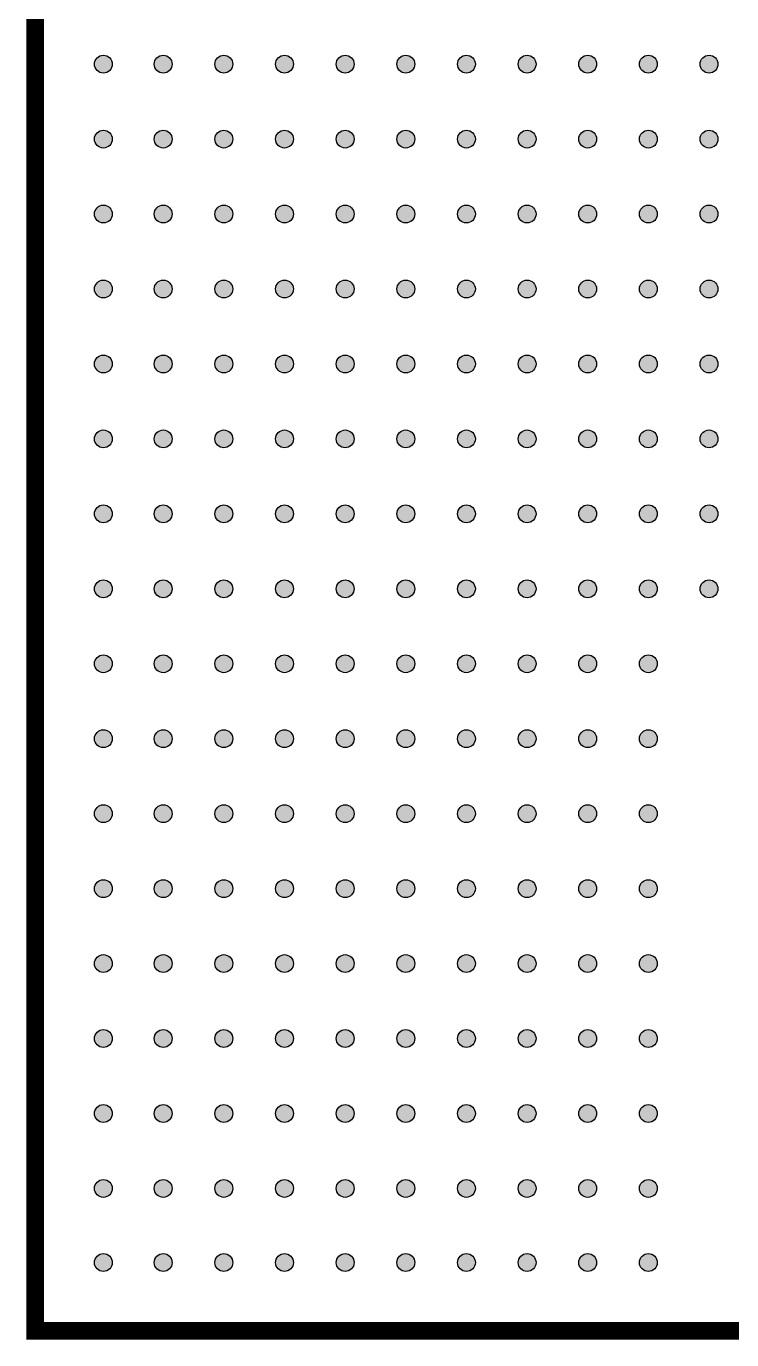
# Model space of a CAD drawing. Extents: x -754 to 779, y -779 to 754.
# Drawn here: x -754 to -358, y -754 to -18 of the extents above; entities that cross this region are included whole.
import ezdxf

# ---------------------------------------------------------------- set-up
doc = ezdxf.new("R2010")
doc.units = 0
doc.header["$MEASUREMENT"] = 0
doc.layers.add('PART_PADS_SMD_TOP', color=20, linetype='CONTINUOUS')
doc.layers.add('SILKSCREEN_OUTLINES_TOP', color=104, linetype='CONTINUOUS')

msp = doc.modelspace()

# ---------------------------------------------------------------- hatches: boundary and pattern name
at = {"layer": 'PART_PADS_SMD_TOP'}
h = msp.add_hatch(color=256, dxfattribs=at)
edge = h.paths.add_edge_path()
edge.add_arc((-710.75, -39.22), 5, 0, 360)
h = msp.add_hatch(color=256, dxfattribs=at)
edge = h.paths.add_edge_path()
edge.add_arc((-677.22, -39.22), 5, 0, 360)
h = msp.add_hatch(color=256, dxfattribs=at)
edge = h.paths.add_edge_path()
edge.add_arc((-643.22, -39.22), 5, 0, 360)
h = msp.add_hatch(color=256, dxfattribs=at)
edge = h.paths.add_edge_path()
edge.add_arc((-609.22, -39.22), 5, 0, 360)
h = msp.add_hatch(color=256, dxfattribs=at)
edge = h.paths.add_edge_path()
edge.add_arc((-575.22, -39.22), 5, 0, 360)
h = msp.add_hatch(color=256, dxfattribs=at)
edge = h.paths.add_edge_path()
edge.add_arc((-541.22, -39.22), 5, 0, 360)
h = msp.add_hatch(color=256, dxfattribs=at)
edge = h.paths.add_edge_path()
edge.add_arc((-507.22, -39.22), 5, 0, 360)
h = msp.add_hatch(color=256, dxfattribs=at)
edge = h.paths.add_edge_path()
edge.add_arc((-473.22, -39.22), 5, 0, 360)
h = msp.add_hatch(color=256, dxfattribs=at)
edge = h.paths.add_edge_path()
edge.add_arc((-439.22, -39.22), 5, 0, 360)
h = msp.add_hatch(color=256, dxfattribs=at)
edge = h.paths.add_edge_path()
edge.add_arc((-405.22, -39.22), 5, 0, 360)
h = msp.add_hatch(color=256, dxfattribs=at)
edge = h.paths.add_edge_path()
edge.add_arc((-371.22, -39.22), 5, 0, 360)
h = msp.add_hatch(color=256, dxfattribs=at)
edge = h.paths.add_edge_path()
edge.add_arc((-710.75, -81.22), 5, 0, 360)
h = msp.add_hatch(color=256, dxfattribs=at)
edge = h.paths.add_edge_path()
edge.add_arc((-677.22, -81.22), 5, 0, 360)
h = msp.add_hatch(color=256, dxfattribs=at)
edge = h.paths.add_edge_path()
edge.add_arc((-643.22, -81.22), 5, 0, 360)
h = msp.add_hatch(color=256, dxfattribs=at)
edge = h.paths.add_edge_path()
edge.add_arc((-609.22, -81.22), 5, 0, 360)
h = msp.add_hatch(color=256, dxfattribs=at)
edge = h.paths.add_edge_path()
edge.add_arc((-575.22, -81.22), 5, 0, 360)
h = msp.add_hatch(color=256, dxfattribs=at)
edge = h.paths.add_edge_path()
edge.add_arc((-541.22, -81.22), 5, 0, 360)
h = msp.add_hatch(color=256, dxfattribs=at)
edge = h.paths.add_edge_path()
edge.add_arc((-507.22, -81.22), 5, 0, 360)
h = msp.add_hatch(color=256, dxfattribs=at)
edge = h.paths.add_edge_path()
edge.add_arc((-473.22, -81.22), 5, 0, 360)
h = msp.add_hatch(color=256, dxfattribs=at)
edge = h.paths.add_edge_path()
edge.add_arc((-439.22, -81.22), 5, 0, 360)
h = msp.add_hatch(color=256, dxfattribs=at)
edge = h.paths.add_edge_path()
edge.add_arc((-405.22, -81.22), 5, 0, 360)
h = msp.add_hatch(color=256, dxfattribs=at)
edge = h.paths.add_edge_path()
edge.add_arc((-371.22, -81.22), 5, 0, 360)
h = msp.add_hatch(color=256, dxfattribs=at)
edge = h.paths.add_edge_path()
edge.add_arc((-710.75, -123.22), 5, 0, 360)
h = msp.add_hatch(color=256, dxfattribs=at)
edge = h.paths.add_edge_path()
edge.add_arc((-677.22, -123.22), 5, 0, 360)
h = msp.add_hatch(color=256, dxfattribs=at)
edge = h.paths.add_edge_path()
edge.add_arc((-643.22, -123.22), 5, 0, 360)
h = msp.add_hatch(color=256, dxfattribs=at)
edge = h.paths.add_edge_path()
edge.add_arc((-609.22, -123.22), 5, 0, 360)
h = msp.add_hatch(color=256, dxfattribs=at)
edge = h.paths.add_edge_path()
edge.add_arc((-575.22, -123.22), 5, 0, 360)
h = msp.add_hatch(color=256, dxfattribs=at)
edge = h.paths.add_edge_path()
edge.add_arc((-541.22, -123.22), 5, 0, 360)
h = msp.add_hatch(color=256, dxfattribs=at)
edge = h.paths.add_edge_path()
edge.add_arc((-507.22, -123.22), 5, 0, 360)
h = msp.add_hatch(color=256, dxfattribs=at)
edge = h.paths.add_edge_path()
edge.add_arc((-473.22, -123.22), 5, 0, 360)
h = msp.add_hatch(color=256, dxfattribs=at)
edge = h.paths.add_edge_path()
edge.add_arc((-439.22, -123.22), 5, 0, 360)
h = msp.add_hatch(color=256, dxfattribs=at)
edge = h.paths.add_edge_path()
edge.add_arc((-405.22, -123.22), 5, 0, 360)
h = msp.add_hatch(color=256, dxfattribs=at)
edge = h.paths.add_edge_path()
edge.add_arc((-371.22, -123.22), 5, 0, 360)
h = msp.add_hatch(color=256, dxfattribs=at)
edge = h.paths.add_edge_path()
edge.add_arc((-710.75, -165.22), 5, 0, 360)
h = msp.add_hatch(color=256, dxfattribs=at)
edge = h.paths.add_edge_path()
edge.add_arc((-677.22, -165.22), 5, 0, 360)
h = msp.add_hatch(color=256, dxfattribs=at)
edge = h.paths.add_edge_path()
edge.add_arc((-643.22, -165.22), 5, 0, 360)
h = msp.add_hatch(color=256, dxfattribs=at)
edge = h.paths.add_edge_path()
edge.add_arc((-609.22, -165.22), 5, 0, 360)
h = msp.add_hatch(color=256, dxfattribs=at)
edge = h.paths.add_edge_path()
edge.add_arc((-575.22, -165.22), 5, 0, 360)
h = msp.add_hatch(color=256, dxfattribs=at)
edge = h.paths.add_edge_path()
edge.add_arc((-541.22, -165.22), 5, 0, 360)
h = msp.add_hatch(color=256, dxfattribs=at)
edge = h.paths.add_edge_path()
edge.add_arc((-507.22, -165.22), 5, 0, 360)
h = msp.add_hatch(color=256, dxfattribs=at)
edge = h.paths.add_edge_path()
edge.add_arc((-473.22, -165.22), 5, 0, 360)
h = msp.add_hatch(color=256, dxfattribs=at)
edge = h.paths.add_edge_path()
edge.add_arc((-439.22, -165.22), 5, 0, 360)
h = msp.add_hatch(color=256, dxfattribs=at)
edge = h.paths.add_edge_path()
edge.add_arc((-405.22, -165.22), 5, 0, 360)
h = msp.add_hatch(color=256, dxfattribs=at)
edge = h.paths.add_edge_path()
edge.add_arc((-371.22, -165.22), 5, 0, 360)
h = msp.add_hatch(color=256, dxfattribs=at)
edge = h.paths.add_edge_path()
edge.add_arc((-710.75, -207.22), 5, 0, 360)
h = msp.add_hatch(color=256, dxfattribs=at)
edge = h.paths.add_edge_path()
edge.add_arc((-677.22, -207.22), 5, 0, 360)
h = msp.add_hatch(color=256, dxfattribs=at)
edge = h.paths.add_edge_path()
edge.add_arc((-643.22, -207.22), 5, 0, 360)
h = msp.add_hatch(color=256, dxfattribs=at)
edge = h.paths.add_edge_path()
edge.add_arc((-609.22, -207.22), 5, 0, 360)
h = msp.add_hatch(color=256, dxfattribs=at)
edge = h.paths.add_edge_path()
edge.add_arc((-575.22, -207.22), 5, 0, 360)
h = msp.add_hatch(color=256, dxfattribs=at)
edge = h.paths.add_edge_path()
edge.add_arc((-541.22, -207.22), 5, 0, 360)
h = msp.add_hatch(color=256, dxfattribs=at)
edge = h.paths.add_edge_path()
edge.add_arc((-507.22, -207.22), 5, 0, 360)
h = msp.add_hatch(color=256, dxfattribs=at)
edge = h.paths.add_edge_path()
edge.add_arc((-473.22, -207.22), 5, 0, 360)
h = msp.add_hatch(color=256, dxfattribs=at)
edge = h.paths.add_edge_path()
edge.add_arc((-439.22, -207.22), 5, 0, 360)
h = msp.add_hatch(color=256, dxfattribs=at)
edge = h.paths.add_edge_path()
edge.add_arc((-405.22, -207.22), 5, 0, 360)
h = msp.add_hatch(color=256, dxfattribs=at)
edge = h.paths.add_edge_path()
edge.add_arc((-371.22, -207.22), 5, 0, 360)
h = msp.add_hatch(color=256, dxfattribs=at)
edge = h.paths.add_edge_path()
edge.add_arc((-710.75, -249.22), 5, 0, 360)
h = msp.add_hatch(color=256, dxfattribs=at)
edge = h.paths.add_edge_path()
edge.add_arc((-677.22, -249.22), 5, 0, 360)
h = msp.add_hatch(color=256, dxfattribs=at)
edge = h.paths.add_edge_path()
edge.add_arc((-643.22, -249.22), 5, 0, 360)
h = msp.add_hatch(color=256, dxfattribs=at)
edge = h.paths.add_edge_path()
edge.add_arc((-609.22, -249.22), 5, 0, 360)
h = msp.add_hatch(color=256, dxfattribs=at)
edge = h.paths.add_edge_path()
edge.add_arc((-575.22, -249.22), 5, 0, 360)
h = msp.add_hatch(color=256, dxfattribs=at)
edge = h.paths.add_edge_path()
edge.add_arc((-541.22, -249.22), 5, 0, 360)
h = msp.add_hatch(color=256, dxfattribs=at)
edge = h.paths.add_edge_path()
edge.add_arc((-507.22, -249.22), 5, 0, 360)
h = msp.add_hatch(color=256, dxfattribs=at)
edge = h.paths.add_edge_path()
edge.add_arc((-473.22, -249.22), 5, 0, 360)
h = msp.add_hatch(color=256, dxfattribs=at)
edge = h.paths.add_edge_path()
edge.add_arc((-439.22, -249.22), 5, 0, 360)
h = msp.add_hatch(color=256, dxfattribs=at)
edge = h.paths.add_edge_path()
edge.add_arc((-405.22, -249.22), 5, 0, 360)
h = msp.add_hatch(color=256, dxfattribs=at)
edge = h.paths.add_edge_path()
edge.add_arc((-371.22, -249.22), 5, 0, 360)
h = msp.add_hatch(color=256, dxfattribs=at)
edge = h.paths.add_edge_path()
edge.add_arc((-710.75, -291.22), 5, 0, 360)
h = msp.add_hatch(color=256, dxfattribs=at)
edge = h.paths.add_edge_path()
edge.add_arc((-677.22, -291.22), 5, 0, 360)
h = msp.add_hatch(color=256, dxfattribs=at)
edge = h.paths.add_edge_path()
edge.add_arc((-643.22, -291.22), 5, 0, 360)
h = msp.add_hatch(color=256, dxfattribs=at)
edge = h.paths.add_edge_path()
edge.add_arc((-609.22, -291.22), 5, 0, 360)
h = msp.add_hatch(color=256, dxfattribs=at)
edge = h.paths.add_edge_path()
edge.add_arc((-575.22, -291.22), 5, 0, 360)
h = msp.add_hatch(color=256, dxfattribs=at)
edge = h.paths.add_edge_path()
edge.add_arc((-541.22, -291.22), 5, 0, 360)
h = msp.add_hatch(color=256, dxfattribs=at)
edge = h.paths.add_edge_path()
edge.add_arc((-507.22, -291.22), 5, 0, 360)
h = msp.add_hatch(color=256, dxfattribs=at)
edge = h.paths.add_edge_path()
edge.add_arc((-473.22, -291.22), 5, 0, 360)
h = msp.add_hatch(color=256, dxfattribs=at)
edge = h.paths.add_edge_path()
edge.add_arc((-439.22, -291.22), 5, 0, 360)
h = msp.add_hatch(color=256, dxfattribs=at)
edge = h.paths.add_edge_path()
edge.add_arc((-405.22, -291.22), 5, 0, 360)
h = msp.add_hatch(color=256, dxfattribs=at)
edge = h.paths.add_edge_path()
edge.add_arc((-371.22, -291.22), 5, 0, 360)
h = msp.add_hatch(color=256, dxfattribs=at)
edge = h.paths.add_edge_path()
edge.add_arc((-710.75, -333.22), 5, 0, 360)
h = msp.add_hatch(color=256, dxfattribs=at)
edge = h.paths.add_edge_path()
edge.add_arc((-677.22, -333.22), 5, 0, 360)
h = msp.add_hatch(color=256, dxfattribs=at)
edge = h.paths.add_edge_path()
edge.add_arc((-643.22, -333.22), 5, 0, 360)
h = msp.add_hatch(color=256, dxfattribs=at)
edge = h.paths.add_edge_path()
edge.add_arc((-609.22, -333.22), 5, 0, 360)
h = msp.add_hatch(color=256, dxfattribs=at)
edge = h.paths.add_edge_path()
edge.add_arc((-575.22, -333.22), 5, 0, 360)
h = msp.add_hatch(color=256, dxfattribs=at)
edge = h.paths.add_edge_path()
edge.add_arc((-541.22, -333.22), 5, 0, 360)
h = msp.add_hatch(color=256, dxfattribs=at)
edge = h.paths.add_edge_path()
edge.add_arc((-507.22, -333.22), 5, 0, 360)
h = msp.add_hatch(color=256, dxfattribs=at)
edge = h.paths.add_edge_path()
edge.add_arc((-473.22, -333.22), 5, 0, 360)
h = msp.add_hatch(color=256, dxfattribs=at)
edge = h.paths.add_edge_path()
edge.add_arc((-439.22, -333.22), 5, 0, 360)
h = msp.add_hatch(color=256, dxfattribs=at)
edge = h.paths.add_edge_path()
edge.add_arc((-405.22, -333.22), 5, 0, 360)
h = msp.add_hatch(color=256, dxfattribs=at)
edge = h.paths.add_edge_path()
edge.add_arc((-371.22, -333.22), 5, 0, 360)
h = msp.add_hatch(color=256, dxfattribs=at)
edge = h.paths.add_edge_path()
edge.add_arc((-710.75, -375.22), 5, 0, 360)
h = msp.add_hatch(color=256, dxfattribs=at)
edge = h.paths.add_edge_path()
edge.add_arc((-677.22, -375.22), 5, 0, 360)
h = msp.add_hatch(color=256, dxfattribs=at)
edge = h.paths.add_edge_path()
edge.add_arc((-643.22, -375.22), 5, 0, 360)
h = msp.add_hatch(color=256, dxfattribs=at)
edge = h.paths.add_edge_path()
edge.add_arc((-609.22, -375.22), 5, 0, 360)
h = msp.add_hatch(color=256, dxfattribs=at)
edge = h.paths.add_edge_path()
edge.add_arc((-575.22, -375.22), 5, 0, 360)
h = msp.add_hatch(color=256, dxfattribs=at)
edge = h.paths.add_edge_path()
edge.add_arc((-541.22, -375.22), 5, 0, 360)
h = msp.add_hatch(color=256, dxfattribs=at)
edge = h.paths.add_edge_path()
edge.add_arc((-507.22, -375.22), 5, 0, 360)
h = msp.add_hatch(color=256, dxfattribs=at)
edge = h.paths.add_edge_path()
edge.add_arc((-473.22, -375.22), 5, 0, 360)
h = msp.add_hatch(color=256, dxfattribs=at)
edge = h.paths.add_edge_path()
edge.add_arc((-439.22, -375.22), 5, 0, 360)
h = msp.add_hatch(color=256, dxfattribs=at)
edge = h.paths.add_edge_path()
edge.add_arc((-405.22, -375.22), 5, 0, 360)
h = msp.add_hatch(color=256, dxfattribs=at)
edge = h.paths.add_edge_path()
edge.add_arc((-710.75, -417.22), 5, 0, 360)
h = msp.add_hatch(color=256, dxfattribs=at)
edge = h.paths.add_edge_path()
edge.add_arc((-677.22, -417.22), 5, 0, 360)
h = msp.add_hatch(color=256, dxfattribs=at)
edge = h.paths.add_edge_path()
edge.add_arc((-643.22, -417.22), 5, 0, 360)
h = msp.add_hatch(color=256, dxfattribs=at)
edge = h.paths.add_edge_path()
edge.add_arc((-609.22, -417.22), 5, 0, 360)
h = msp.add_hatch(color=256, dxfattribs=at)
edge = h.paths.add_edge_path()
edge.add_arc((-575.22, -417.22), 5, 0, 360)
h = msp.add_hatch(color=256, dxfattribs=at)
edge = h.paths.add_edge_path()
edge.add_arc((-541.22, -417.22), 5, 0, 360)
h = msp.add_hatch(color=256, dxfattribs=at)
edge = h.paths.add_edge_path()
edge.add_arc((-507.22, -417.22), 5, 0, 360)
h = msp.add_hatch(color=256, dxfattribs=at)
edge = h.paths.add_edge_path()
edge.add_arc((-473.22, -417.22), 5, 0, 360)
h = msp.add_hatch(color=256, dxfattribs=at)
edge = h.paths.add_edge_path()
edge.add_arc((-439.22, -417.22), 5, 0, 360)
h = msp.add_hatch(color=256, dxfattribs=at)
edge = h.paths.add_edge_path()
edge.add_arc((-405.22, -417.22), 5, 0, 360)
h = msp.add_hatch(color=256, dxfattribs=at)
edge = h.paths.add_edge_path()
edge.add_arc((-710.75, -459.22), 5, 0, 360)
h = msp.add_hatch(color=256, dxfattribs=at)
edge = h.paths.add_edge_path()
edge.add_arc((-677.22, -459.22), 5, 0, 360)
h = msp.add_hatch(color=256, dxfattribs=at)
edge = h.paths.add_edge_path()
edge.add_arc((-643.22, -459.22), 5, 0, 360)
h = msp.add_hatch(color=256, dxfattribs=at)
edge = h.paths.add_edge_path()
edge.add_arc((-609.22, -459.22), 5, 0, 360)
h = msp.add_hatch(color=256, dxfattribs=at)
edge = h.paths.add_edge_path()
edge.add_arc((-575.22, -459.22), 5, 0, 360)
h = msp.add_hatch(color=256, dxfattribs=at)
edge = h.paths.add_edge_path()
edge.add_arc((-541.22, -459.22), 5, 0, 360)
h = msp.add_hatch(color=256, dxfattribs=at)
edge = h.paths.add_edge_path()
edge.add_arc((-507.22, -459.22), 5, 0, 360)
h = msp.add_hatch(color=256, dxfattribs=at)
edge = h.paths.add_edge_path()
edge.add_arc((-473.22, -459.22), 5, 0, 360)
h = msp.add_hatch(color=256, dxfattribs=at)
edge = h.paths.add_edge_path()
edge.add_arc((-439.22, -459.22), 5, 0, 360)
h = msp.add_hatch(color=256, dxfattribs=at)
edge = h.paths.add_edge_path()
edge.add_arc((-405.22, -459.22), 5, 0, 360)
h = msp.add_hatch(color=256, dxfattribs=at)
edge = h.paths.add_edge_path()
edge.add_arc((-710.75, -501.22), 5, 0, 360)
h = msp.add_hatch(color=256, dxfattribs=at)
edge = h.paths.add_edge_path()
edge.add_arc((-677.22, -501.22), 5, 0, 360)
h = msp.add_hatch(color=256, dxfattribs=at)
edge = h.paths.add_edge_path()
edge.add_arc((-643.22, -501.22), 5, 0, 360)
h = msp.add_hatch(color=256, dxfattribs=at)
edge = h.paths.add_edge_path()
edge.add_arc((-609.22, -501.22), 5, 0, 360)
h = msp.add_hatch(color=256, dxfattribs=at)
edge = h.paths.add_edge_path()
edge.add_arc((-575.22, -501.22), 5, 0, 360)
h = msp.add_hatch(color=256, dxfattribs=at)
edge = h.paths.add_edge_path()
edge.add_arc((-541.22, -501.22), 5, 0, 360)
h = msp.add_hatch(color=256, dxfattribs=at)
edge = h.paths.add_edge_path()
edge.add_arc((-507.22, -501.22), 5, 0, 360)
h = msp.add_hatch(color=256, dxfattribs=at)
edge = h.paths.add_edge_path()
edge.add_arc((-473.22, -501.22), 5, 0, 360)
h = msp.add_hatch(color=256, dxfattribs=at)
edge = h.paths.add_edge_path()
edge.add_arc((-439.22, -501.22), 5, 0, 360)
h = msp.add_hatch(color=256, dxfattribs=at)
edge = h.paths.add_edge_path()
edge.add_arc((-405.22, -501.22), 5, 0, 360)
h = msp.add_hatch(color=256, dxfattribs=at)
edge = h.paths.add_edge_path()
edge.add_arc((-710.75, -543.22), 5, 0, 360)
h = msp.add_hatch(color=256, dxfattribs=at)
edge = h.paths.add_edge_path()
edge.add_arc((-677.22, -543.22), 5, 0, 360)
h = msp.add_hatch(color=256, dxfattribs=at)
edge = h.paths.add_edge_path()
edge.add_arc((-643.22, -543.22), 5, 0, 360)
h = msp.add_hatch(color=256, dxfattribs=at)
edge = h.paths.add_edge_path()
edge.add_arc((-609.22, -543.22), 5, 0, 360)
h = msp.add_hatch(color=256, dxfattribs=at)
edge = h.paths.add_edge_path()
edge.add_arc((-575.22, -543.22), 5, 0, 360)
h = msp.add_hatch(color=256, dxfattribs=at)
edge = h.paths.add_edge_path()
edge.add_arc((-541.22, -543.22), 5, 0, 360)
h = msp.add_hatch(color=256, dxfattribs=at)
edge = h.paths.add_edge_path()
edge.add_arc((-507.22, -543.22), 5, 0, 360)
h = msp.add_hatch(color=256, dxfattribs=at)
edge = h.paths.add_edge_path()
edge.add_arc((-473.22, -543.22), 5, 0, 360)
h = msp.add_hatch(color=256, dxfattribs=at)
edge = h.paths.add_edge_path()
edge.add_arc((-439.22, -543.22), 5, 0, 360)
h = msp.add_hatch(color=256, dxfattribs=at)
edge = h.paths.add_edge_path()
edge.add_arc((-405.22, -543.22), 5, 0, 360)
h = msp.add_hatch(color=256, dxfattribs=at)
edge = h.paths.add_edge_path()
edge.add_arc((-710.75, -585.22), 5, 0, 360)
h = msp.add_hatch(color=256, dxfattribs=at)
edge = h.paths.add_edge_path()
edge.add_arc((-677.22, -585.22), 5, 0, 360)
h = msp.add_hatch(color=256, dxfattribs=at)
edge = h.paths.add_edge_path()
edge.add_arc((-643.22, -585.22), 5, 0, 360)
h = msp.add_hatch(color=256, dxfattribs=at)
edge = h.paths.add_edge_path()
edge.add_arc((-609.22, -585.22), 5, 0, 360)
h = msp.add_hatch(color=256, dxfattribs=at)
edge = h.paths.add_edge_path()
edge.add_arc((-575.22, -585.22), 5, 0, 360)
h = msp.add_hatch(color=256, dxfattribs=at)
edge = h.paths.add_edge_path()
edge.add_arc((-541.22, -585.22), 5, 0, 360)
h = msp.add_hatch(color=256, dxfattribs=at)
edge = h.paths.add_edge_path()
edge.add_arc((-507.22, -585.22), 5, 0, 360)
h = msp.add_hatch(color=256, dxfattribs=at)
edge = h.paths.add_edge_path()
edge.add_arc((-473.22, -585.22), 5, 0, 360)
h = msp.add_hatch(color=256, dxfattribs=at)
edge = h.paths.add_edge_path()
edge.add_arc((-439.22, -585.22), 5, 0, 360)
h = msp.add_hatch(color=256, dxfattribs=at)
edge = h.paths.add_edge_path()
edge.add_arc((-405.22, -585.22), 5, 0, 360)
h = msp.add_hatch(color=256, dxfattribs=at)
edge = h.paths.add_edge_path()
edge.add_arc((-710.75, -627.22), 5, 0, 360)
h = msp.add_hatch(color=256, dxfattribs=at)
edge = h.paths.add_edge_path()
edge.add_arc((-677.22, -627.22), 5, 0, 360)
h = msp.add_hatch(color=256, dxfattribs=at)
edge = h.paths.add_edge_path()
edge.add_arc((-643.22, -627.22), 5, 0, 360)
h = msp.add_hatch(color=256, dxfattribs=at)
edge = h.paths.add_edge_path()
edge.add_arc((-609.22, -627.22), 5, 0, 360)
h = msp.add_hatch(color=256, dxfattribs=at)
edge = h.paths.add_edge_path()
edge.add_arc((-575.22, -627.22), 5, 0, 360)
h = msp.add_hatch(color=256, dxfattribs=at)
edge = h.paths.add_edge_path()
edge.add_arc((-541.22, -627.22), 5, 0, 360)
h = msp.add_hatch(color=256, dxfattribs=at)
edge = h.paths.add_edge_path()
edge.add_arc((-507.22, -627.22), 5, 0, 360)
h = msp.add_hatch(color=256, dxfattribs=at)
edge = h.paths.add_edge_path()
edge.add_arc((-473.22, -627.22), 5, 0, 360)
h = msp.add_hatch(color=256, dxfattribs=at)
edge = h.paths.add_edge_path()
edge.add_arc((-439.22, -627.22), 5, 0, 360)
h = msp.add_hatch(color=256, dxfattribs=at)
edge = h.paths.add_edge_path()
edge.add_arc((-405.22, -627.22), 5, 0, 360)
h = msp.add_hatch(color=256, dxfattribs=at)
edge = h.paths.add_edge_path()
edge.add_arc((-710.75, -669.22), 5, 0, 360)
h = msp.add_hatch(color=256, dxfattribs=at)
edge = h.paths.add_edge_path()
edge.add_arc((-677.22, -669.22), 5, 0, 360)
h = msp.add_hatch(color=256, dxfattribs=at)
edge = h.paths.add_edge_path()
edge.add_arc((-643.22, -669.22), 5, 0, 360)
h = msp.add_hatch(color=256, dxfattribs=at)
edge = h.paths.add_edge_path()
edge.add_arc((-609.22, -669.22), 5, 0, 360)
h = msp.add_hatch(color=256, dxfattribs=at)
edge = h.paths.add_edge_path()
edge.add_arc((-575.22, -669.22), 5, 0, 360)
h = msp.add_hatch(color=256, dxfattribs=at)
edge = h.paths.add_edge_path()
edge.add_arc((-541.22, -669.22), 5, 0, 360)
h = msp.add_hatch(color=256, dxfattribs=at)
edge = h.paths.add_edge_path()
edge.add_arc((-507.22, -669.22), 5, 0, 360)
h = msp.add_hatch(color=256, dxfattribs=at)
edge = h.paths.add_edge_path()
edge.add_arc((-473.22, -669.22), 5, 0, 360)
h = msp.add_hatch(color=256, dxfattribs=at)
edge = h.paths.add_edge_path()
edge.add_arc((-439.22, -669.22), 5, 0, 360)
h = msp.add_hatch(color=256, dxfattribs=at)
edge = h.paths.add_edge_path()
edge.add_arc((-405.22, -669.22), 5, 0, 360)
h = msp.add_hatch(color=256, dxfattribs=at)
edge = h.paths.add_edge_path()
edge.add_arc((-710.75, -710.75), 5, 0, 360)
h = msp.add_hatch(color=256, dxfattribs=at)
edge = h.paths.add_edge_path()
edge.add_arc((-677.22, -710.75), 5, 0, 360)
h = msp.add_hatch(color=256, dxfattribs=at)
edge = h.paths.add_edge_path()
edge.add_arc((-643.22, -710.75), 5, 0, 360)
h = msp.add_hatch(color=256, dxfattribs=at)
edge = h.paths.add_edge_path()
edge.add_arc((-609.22, -710.75), 5, 0, 360)
h = msp.add_hatch(color=256, dxfattribs=at)
edge = h.paths.add_edge_path()
edge.add_arc((-575.22, -710.75), 5, 0, 360)
h = msp.add_hatch(color=256, dxfattribs=at)
edge = h.paths.add_edge_path()
edge.add_arc((-541.22, -710.75), 5, 0, 360)
h = msp.add_hatch(color=256, dxfattribs=at)
edge = h.paths.add_edge_path()
edge.add_arc((-507.22, -710.75), 5, 0, 360)
h = msp.add_hatch(color=256, dxfattribs=at)
edge = h.paths.add_edge_path()
edge.add_arc((-473.22, -710.75), 5, 0, 360)
h = msp.add_hatch(color=256, dxfattribs=at)
edge = h.paths.add_edge_path()
edge.add_arc((-439.22, -710.75), 5, 0, 360)
h = msp.add_hatch(color=256, dxfattribs=at)
edge = h.paths.add_edge_path()
edge.add_arc((-405.22, -710.75), 5, 0, 360)

# ---------------------------------------------------------------- linework, layer by layer
for centre in [(-710.75, -39.22), (-677.22, -39.22), (-643.22, -39.22), (-609.22, -39.22), (-575.22, -39.22), (-541.22, -39.22), (-507.22, -39.22), (-473.22, -39.22), (-439.22, -39.22), (-405.22, -39.22), (-371.22, -39.22), (-710.75, -81.22), (-677.22, -81.22), (-643.22, -81.22), (-609.22, -81.22), (-575.22, -81.22), (-541.22, -81.22), (-507.22, -81.22), (-473.22, -81.22), (-439.22, -81.22), (-405.22, -81.22), (-371.22, -81.22), (-710.75, -123.22), (-677.22, -123.22), (-643.22, -123.22), (-609.22, -123.22), (-575.22, -123.22), (-541.22, -123.22), (-507.22, -123.22), (-473.22, -123.22), (-439.22, -123.22), (-405.22, -123.22), (-371.22, -123.22), (-710.75, -165.22), (-677.22, -165.22), (-643.22, -165.22), (-609.22, -165.22), (-575.22, -165.22), (-541.22, -165.22), (-507.22, -165.22), (-473.22, -165.22), (-439.22, -165.22), (-405.22, -165.22), (-371.22, -165.22), (-710.75, -207.22), (-677.22, -207.22), (-643.22, -207.22), (-609.22, -207.22), (-575.22, -207.22), (-541.22, -207.22), (-507.22, -207.22), (-473.22, -207.22), (-439.22, -207.22), (-405.22, -207.22), (-371.22, -207.22), (-710.75, -249.22), (-677.22, -249.22), (-643.22, -249.22), (-609.22, -249.22), (-575.22, -249.22), (-541.22, -249.22), (-507.22, -249.22), (-473.22, -249.22), (-439.22, -249.22), (-405.22, -249.22), (-371.22, -249.22), (-710.75, -291.22), (-677.22, -291.22), (-643.22, -291.22), (-609.22, -291.22), (-575.22, -291.22), (-541.22, -291.22), (-507.22, -291.22), (-473.22, -291.22), (-439.22, -291.22), (-405.22, -291.22), (-371.22, -291.22), (-710.75, -333.22), (-677.22, -333.22), (-643.22, -333.22), (-609.22, -333.22), (-575.22, -333.22), (-541.22, -333.22), (-507.22, -333.22), (-473.22, -333.22), (-439.22, -333.22), (-405.22, -333.22), (-371.22, -333.22), (-710.75, -375.22), (-677.22, -375.22), (-643.22, -375.22), (-609.22, -375.22), (-575.22, -375.22), (-541.22, -375.22), (-507.22, -375.22), (-473.22, -375.22), (-439.22, -375.22), (-405.22, -375.22), (-710.75, -417.22), (-677.22, -417.22), (-643.22, -417.22), (-609.22, -417.22), (-575.22, -417.22), (-541.22, -417.22), (-507.22, -417.22), (-473.22, -417.22), (-439.22, -417.22), (-405.22, -417.22), (-710.75, -459.22), (-677.22, -459.22), (-643.22, -459.22), (-609.22, -459.22), (-575.22, -459.22), (-541.22, -459.22), (-507.22, -459.22), (-473.22, -459.22), (-439.22, -459.22), (-405.22, -459.22), (-710.75, -501.22), (-677.22, -501.22), (-643.22, -501.22), (-609.22, -501.22), (-575.22, -501.22), (-541.22, -501.22), (-507.22, -501.22), (-473.22, -501.22), (-439.22, -501.22), (-405.22, -501.22), (-710.75, -543.22), (-677.22, -543.22), (-643.22, -543.22), (-609.22, -543.22), (-575.22, -543.22), (-541.22, -543.22), (-507.22, -543.22), (-473.22, -543.22), (-439.22, -543.22), (-405.22, -543.22), (-710.75, -585.22), (-677.22, -585.22), (-643.22, -585.22), (-609.22, -585.22), (-575.22, -585.22), (-541.22, -585.22), (-507.22, -585.22), (-473.22, -585.22), (-439.22, -585.22), (-405.22, -585.22), (-710.75, -627.22), (-677.22, -627.22), (-643.22, -627.22), (-609.22, -627.22), (-575.22, -627.22), (-541.22, -627.22), (-507.22, -627.22), (-473.22, -627.22), (-439.22, -627.22), (-405.22, -627.22), (-710.75, -669.22), (-677.22, -669.22), (-643.22, -669.22), (-609.22, -669.22), (-575.22, -669.22), (-541.22, -669.22), (-507.22, -669.22), (-473.22, -669.22), (-439.22, -669.22), (-405.22, -669.22), (-710.75, -710.75), (-677.22, -710.75), (-643.22, -710.75), (-609.22, -710.75), (-575.22, -710.75), (-541.22, -710.75), (-507.22, -710.75), (-473.22, -710.75), (-439.22, -710.75), (-405.22, -710.75)]:
    msp.add_circle(centre, 5, dxfattribs=at)
at = {"layer": 'SILKSCREEN_OUTLINES_TOP', "const_width": 10}
msp.add_lwpolyline([(-749, -749), (-749, 749), (749, 749), (749, -749)], close=True, dxfattribs=at)

doc.saveas('drawing.dxf')
